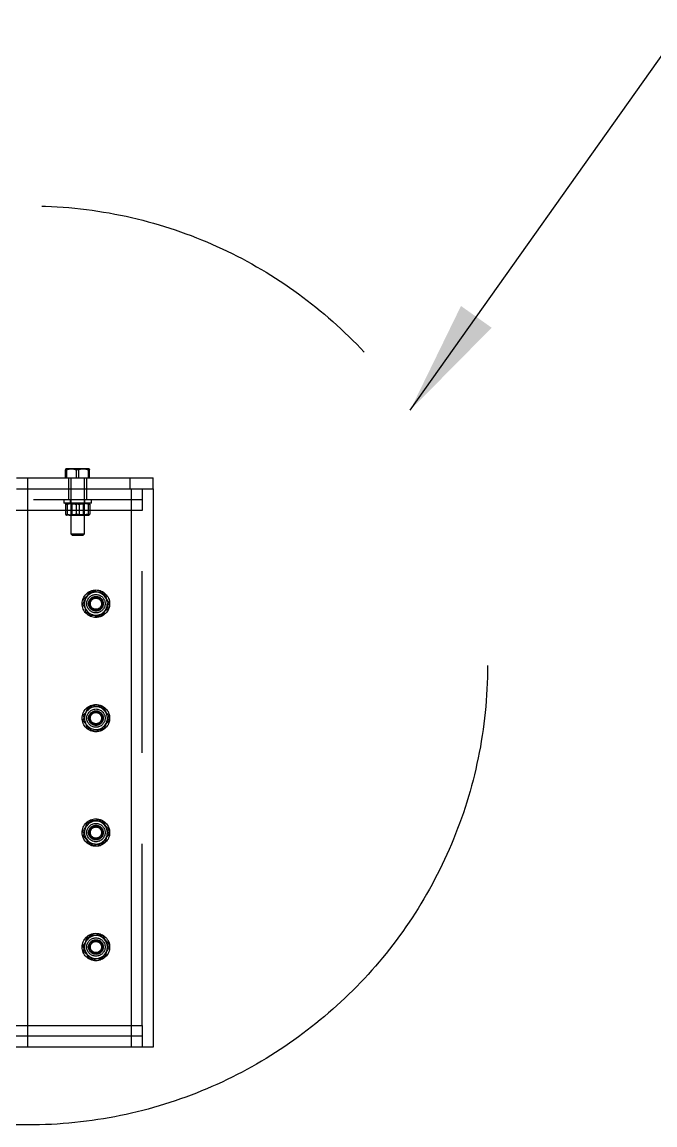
# Model space of a CAD drawing. Header units: metres. Extents: x 0 to 21025, y 0 to 14850.
# Drawn here: x 6488 to 6764.4, y 13008.7 to 13490.6 of the extents above; entities that cross this region are included whole.
import ezdxf

# ---------------------------------------------------------------- set-up
doc = ezdxf.new("R2010")
doc.units = ezdxf.units.M
doc.header["$LTSCALE"] = 25
doc.linetypes.add('HIDDEN2', pattern=[4.7625, 3.175, -1.5875])
doc.linetypes.add('PHANTOM', pattern=[63.5, 31.75, -6.35, 6.35, -6.35, 6.35, -6.35])
for name, color, linetype in [('SDM', 7, 'Continuous'), ('SL4', 4, 'Continuous'), ('SRE', 2, 'PHANTOM'), ('ST1', 7, 'HIDDEN2')]:
    doc.layers.add(name, color=color, linetype=linetype)
doc.styles.add('ROMANS', font='ROMANS.SHX')
doc.dimstyles.new('25___1-25', dxfattribs={"dimscale": 25, "dimtxt": 2.5, "dimasz": 2, "dimexe": 1.5, "dimexo": 1, "dimgap": 0.5, "dimtad": 1, "dimzin": 12, "dimtxsty": 'ROMANS', "dimcen": 0, "dimclrd": 256, "dimclre": 256, "dimclrt": 3, "dimazin": 3, "dimtfac": 1, "dimtmove": 0, "dimatfit": 0, "dimfxl": 1, "dimlwd": -1, "dimlwe": -1, "dimarcsym": 0})

msp = doc.modelspace()

# ---------------------------------------------------------------- linework, layer by layer
at = {"layer": 'SL4'}
for p, q in [((6485.517, 13291.444), (6490.517, 13291.444)), ((6490.517, 13286.681), (6490.517, 13291.444)), ((6490.517, 13291.444), (6535.277, 13291.444)), ((6507.05, 13294.997), (6509.419, 13295.444)), ((6507.05, 13291.444), (6507.05, 13294.997)), ((6507.277, 13295.444), (6507.259, 13295.433)), ((6514.401, 13295.444), (6509.419, 13295.444)), ((6511.787, 13294.997), (6514.401, 13295.444)), ((6511.787, 13291.444), (6511.787, 13294.997)), ((6517.259, 13295.444), (6514.401, 13295.444)), ((6517.014, 13291.444), (6517.014, 13294.997)), ((6517.295, 13295.433), (6517.277, 13295.444)), ((6517.503, 13291.444), (6517.503, 13294.997)), ((6535.277, 13286.681), (6535.277, 13291.444)), ((6535.277, 13291.444), (6545.277, 13291.444)), ((6545.277, 13286.681), (6545.277, 13291.444)), ((6485.517, 13286.681), (6490.514, 13286.681)), ((6490.514, 13042.681), (6490.514, 13286.681)), ((6490.514, 13286.681), (6535.752, 13286.681)), ((6535.752, 13042.681), (6535.752, 13286.681)), ((6535.752, 13286.681), (6545.277, 13286.681)), ((6545.277, 13286.681), (6545.277, 13042.681)), ((6490.514, 13277.156), (5540.514, 13277.156)), ((6519.304, 13242.132), (6517.083, 13240.288)), ((6524.719, 13240.129), (6522.011, 13241.131)), ((6515.835, 13232.753), (6518.542, 13231.752)), ((6521.25, 13230.75), (6523.471, 13232.594)), ((6518.515, 13191.939), (6516.575, 13189.802)), ((6524.158, 13190.716), (6521.336, 13191.328)), ((6516.396, 13182.167), (6519.217, 13181.555)), ((6522.038, 13180.943), (6523.979, 13183.08)), ((6518.009, 13141.751), (6516.277, 13139.441)), ((6523.741, 13141.06), (6520.875, 13141.405)), ((6516.813, 13131.822), (6519.679, 13131.477)), ((6522.545, 13131.132), (6524.277, 13133.441)), ((6517.794, 13091.654), (6516.158, 13089.276)), ((6523.55, 13091.197), (6520.672, 13091.426)), ((6522.759, 13081.229), (6524.396, 13083.607)), ((6517.004, 13081.685), (6519.881, 13081.457)), ((5588.014, 13052.206), (6490.514, 13052.206)), ((6490.514, 13042.681), (5685.277, 13042.681)), ((6535.752, 13042.681), (6490.514, 13042.681)), ((6545.277, 13042.681), (6535.752, 13042.681))]:
    msp.add_line(p, q, dxfattribs=at)
for centre, start, end in [((6520.277, 13236.441), 129.70215, 189.70215), ((6520.277, 13236.441), 69.70215, 129.70215), ((6520.277, 13236.441), 9.70215, 69.70215), ((6520.277, 13236.441), 189.70215, 249.70215), ((6520.277, 13236.441), 309.70215, 9.70215), ((6520.277, 13236.441), 249.70215, 309.70215), ((6520.277, 13186.441), 137.76344, 197.76344), ((6520.277, 13186.441), 77.76344, 137.76344), ((6520.277, 13186.441), 17.76344, 77.76344), ((6520.277, 13186.441), 197.76344, 257.76344), ((6520.277, 13186.441), 317.76344, 17.76344), ((6520.277, 13186.441), 257.76344, 317.76344), ((6520.277, 13136.441), 83.1301, 143.1301), ((6520.277, 13136.441), 23.1301, 83.1301), ((6520.277, 13136.441), 143.1301, 203.1301), ((6520.277, 13136.441), 323.1301, 23.1301), ((6520.277, 13136.441), 203.1301, 263.1301), ((6520.277, 13136.441), 263.1301, 323.1301), ((6520.277, 13086.441), 145.46481, 205.46481), ((6520.277, 13086.441), 85.46481, 145.46481), ((6520.277, 13086.441), 25.46481, 85.46481), ((6520.277, 13086.441), 325.46481, 25.46481), ((6520.277, 13086.441), 205.46481, 265.46481), ((6520.277, 13086.441), 265.46481, 325.46481)]:
    msp.add_arc(centre, 5, start, end, dxfattribs=at)
for points, knots in [([(6509.419, 13295.444), (6509.475, 13295.443), (6510.275, 13295.437), (6511.058, 13295.209), (6511.787, 13294.997)], [0, 0, 0, 0, 0.0702006, 1, 1, 1, 1]), ([(6514.401, 13295.444), (6514.463, 13295.443), (6515.345, 13295.437), (6516.21, 13295.209), (6517.014, 13294.997)], [0, 0, 0, 0, 0.0702006, 1, 1, 1, 1]), ([(6517.014, 13294.997), (6517.076, 13295.18), (6517.157, 13295.418), (6517.239, 13295.439), (6517.259, 13295.444)], [0, 0, 0, 0, 0.7681507, 1, 1, 1, 1]), ([(6517.259, 13295.444), (6517.324, 13295.387), (6517.407, 13295.316), (6517.487, 13295.053), (6517.503, 13294.997)], [0, 0, 0, 0, 0.7889992, 1, 1, 1, 1]), ([(6517.083, 13240.288), (6517.03, 13240.244), (6516.28, 13239.622), (6515.545, 13239.011), (6514.862, 13238.444)], [0, 0, 0, 0, 0.0702006, 1, 1, 1, 1]), ([(6514.862, 13238.444), (6514.985, 13237.723), (6515.145, 13236.785), (6515.31, 13235.822), (6515.348, 13235.599)], [0, 0, 0, 0, 0.76815073, 1, 1, 1, 1]), ([(6522.011, 13241.131), (6521.947, 13241.154), (6521.033, 13241.493), (6520.137, 13241.824), (6519.304, 13242.132)], [0, 0, 0, 0, 0.0702006, 1, 1, 1, 1]), ([(6525.205, 13237.284), (6525.167, 13237.507), (6525.002, 13238.47), (6524.842, 13239.408), (6524.719, 13240.129)], [0, 0, 0, 0, 0.2318493, 1, 1, 1, 1]), ([(6515.348, 13235.599), (6515.478, 13234.838), (6515.643, 13233.875), (6515.801, 13232.949), (6515.835, 13232.753)], [0, 0, 0, 0, 0.7889992, 1, 1, 1, 1]), ([(6523.471, 13232.594), (6523.523, 13232.638), (6524.273, 13233.261), (6525.008, 13233.871), (6525.692, 13234.438)], [0, 0, 0, 0, 0.0702006, 1, 1, 1, 1]), ([(6525.692, 13234.438), (6525.658, 13234.634), (6525.5, 13235.56), (6525.335, 13236.524), (6525.205, 13237.284)], [0, 0, 0, 0, 0.2110008, 1, 1, 1, 1]), ([(6518.542, 13231.752), (6518.606, 13231.728), (6519.521, 13231.39), (6520.417, 13231.058), (6521.25, 13230.75)], [0, 0, 0, 0, 0.0702006, 1, 1, 1, 1]), ([(6516.575, 13189.802), (6516.529, 13189.751), (6515.874, 13189.03), (6515.231, 13188.322), (6514.634, 13187.665)], [0, 0, 0, 0, 0.0702006, 1, 1, 1, 1]), ([(6521.336, 13191.328), (6521.27, 13191.342), (6520.317, 13191.549), (6519.383, 13191.751), (6518.515, 13191.939)], [0, 0, 0, 0, 0.0702006, 1, 1, 1, 1]), ([(6525.038, 13187.967), (6524.969, 13188.182), (6524.671, 13189.113), (6524.381, 13190.019), (6524.158, 13190.716)], [0, 0, 0, 0, 0.23184927, 1, 1, 1, 1]), ([(6514.634, 13187.665), (6514.857, 13186.968), (6515.148, 13186.062), (6515.446, 13185.131), (6515.515, 13184.916)], [0, 0, 0, 0, 0.7681507, 1, 1, 1, 1]), ([(6515.515, 13184.916), (6515.75, 13184.181), (6516.048, 13183.251), (6516.335, 13182.356), (6516.396, 13182.167)], [0, 0, 0, 0, 0.7889992, 1, 1, 1, 1]), ([(6523.979, 13183.08), (6524.025, 13183.131), (6524.68, 13183.853), (6525.322, 13184.56), (6525.919, 13185.218)], [0, 0, 0, 0, 0.07020058, 1, 1, 1, 1]), ([(6525.919, 13185.218), (6525.858, 13185.406), (6525.572, 13186.302), (6525.274, 13187.232), (6525.038, 13187.967)], [0, 0, 0, 0, 0.2110008, 1, 1, 1, 1]), ([(6519.217, 13181.555), (6519.284, 13181.54), (6520.236, 13181.334), (6521.17, 13181.131), (6522.038, 13180.943)], [0, 0, 0, 0, 0.0702006, 1, 1, 1, 1]), ([(6520.875, 13141.405), (6520.807, 13141.413), (6519.839, 13141.53), (6518.891, 13141.644), (6518.009, 13141.751)], [0, 0, 0, 0, 0.0702006, 1, 1, 1, 1]), ([(6516.277, 13139.441), (6516.236, 13139.386), (6515.651, 13138.607), (6515.078, 13137.842), (6514.545, 13137.132)], [0, 0, 0, 0, 0.0702006, 1, 1, 1, 1]), ([(6514.545, 13137.132), (6514.832, 13136.459), (6515.206, 13135.584), (6515.59, 13134.685), (6515.679, 13134.477)], [0, 0, 0, 0, 0.7681507, 1, 1, 1, 1]), ([(6524.875, 13138.405), (6524.786, 13138.614), (6524.402, 13139.512), (6524.028, 13140.387), (6523.741, 13141.06)], [0, 0, 0, 0, 0.2318493, 1, 1, 1, 1]), ([(6526.009, 13135.751), (6525.931, 13135.933), (6525.562, 13136.797), (6525.178, 13137.696), (6524.875, 13138.405)], [0, 0, 0, 0, 0.2110008, 1, 1, 1, 1]), ([(6515.679, 13134.477), (6515.981, 13133.768), (6516.365, 13132.869), (6516.735, 13132.005), (6516.813, 13131.822)], [0, 0, 0, 0, 0.7889992, 1, 1, 1, 1]), ([(6524.277, 13133.441), (6524.318, 13133.496), (6524.903, 13134.276), (6525.476, 13135.04), (6526.009, 13135.751)], [0, 0, 0, 0, 0.0702006, 1, 1, 1, 1]), ([(6519.679, 13131.477), (6519.747, 13131.469), (6520.714, 13131.352), (6521.663, 13131.238), (6522.545, 13131.132)], [0, 0, 0, 0, 0.0702006, 1, 1, 1, 1]), ([(6516.158, 13089.276), (6516.119, 13089.219), (6515.566, 13088.416), (6515.025, 13087.629), (6514.521, 13086.898)], [0, 0, 0, 0, 0.07020058, 1, 1, 1, 1]), ([(6520.672, 13091.426), (6520.604, 13091.431), (6519.632, 13091.508), (6518.68, 13091.584), (6517.794, 13091.654)], [0, 0, 0, 0, 0.0702006, 1, 1, 1, 1]), ([(6524.791, 13088.591), (6524.694, 13088.795), (6524.274, 13089.677), (6523.864, 13090.537), (6523.55, 13091.197)], [0, 0, 0, 0, 0.2318493, 1, 1, 1, 1]), ([(6526.032, 13085.985), (6525.947, 13086.164), (6525.543, 13087.012), (6525.122, 13087.895), (6524.791, 13088.591)], [0, 0, 0, 0, 0.2110008, 1, 1, 1, 1]), ([(6514.521, 13086.898), (6514.836, 13086.237), (6515.245, 13085.378), (6515.665, 13084.496), (6515.762, 13084.291)], [0, 0, 0, 0, 0.7681507, 1, 1, 1, 1]), ([(6515.762, 13084.291), (6516.094, 13083.595), (6516.514, 13082.713), (6516.918, 13081.864), (6517.004, 13081.685)], [0, 0, 0, 0, 0.7889992, 1, 1, 1, 1]), ([(6524.396, 13083.607), (6524.434, 13083.663), (6524.987, 13084.466), (6525.529, 13085.253), (6526.032, 13085.985)], [0, 0, 0, 0, 0.0702006, 1, 1, 1, 1]), ([(6519.881, 13081.457), (6519.95, 13081.451), (6520.921, 13081.374), (6521.874, 13081.299), (6522.759, 13081.229)], [0, 0, 0, 0, 0.0702006, 1, 1, 1, 1])]:
    msp.add_open_spline(points, degree=3, knots=knots, dxfattribs=at)
at = {"layer": 'SRE'}
msp.add_circle((6490.514, 13209.502), 200.805, dxfattribs=at)
at = {"layer": 'ST1'}
for p, q in [((6509.419, 13295.444), (6507.282, 13295.444)), ((6507.539, 13291.444), (6507.539, 13294.997)), ((6508.277, 13291.444), (6508.277, 13286.681)), ((6509.277, 13291.444), (6509.277, 13266.998)), ((6512.766, 13294.997), (6510.153, 13295.444)), ((6512.766, 13291.444), (6512.766, 13294.997)), ((6517.503, 13294.997), (6515.135, 13295.444)), ((6515.277, 13266.998), (6515.277, 13291.444)), ((6516.277, 13286.681), (6516.277, 13291.444)), ((6517.277, 13295.444), (6517.259, 13295.444)), ((6535.277, 13286.681), (6535.277, 13291.444)), ((6508.277, 13286.681), (6508.277, 13281.919)), ((6516.277, 13281.919), (6516.277, 13286.681)), ((6535.752, 13042.681), (6535.752, 13286.681)), ((6540.514, 13286.681), (6540.514, 13283.618)), ((5540.514, 13281.919), (6540.514, 13281.919)), ((6506.277, 13281.919), (6506.277, 13280.319)), ((6509.077, 13281.919), (6509.077, 13280.319)), ((6515.477, 13280.319), (6515.477, 13281.919)), ((6518.277, 13280.319), (6518.277, 13281.919)), ((6540.514, 13283.618), (6540.514, 13277.156)), ((6540.514, 13277.156), (5540.514, 13277.156)), ((6540.514, 13277.156), (6490.514, 13277.156)), ((6513.755, 13280.319), (6506.277, 13280.319)), ((6506.971, 13279.872), (6507.312, 13280.319)), ((6506.971, 13279.872), (6506.971, 13275.565)), ((6507.653, 13279.872), (6510.306, 13280.319)), ((6507.653, 13279.872), (6507.653, 13275.565)), ((6509.277, 13280.319), (6509.777, 13279.969)), ((6509.277, 13280.319), (6509.277, 13280.293)), ((6515.277, 13280.293), (6509.277, 13280.293)), ((6509.277, 13280.293), (6509.777, 13279.943)), ((6510.78, 13279.969), (6509.777, 13279.969)), ((6509.777, 13279.969), (6509.777, 13279.943)), ((6513.774, 13279.943), (6509.777, 13279.943)), ((6509.777, 13279.943), (6509.777, 13275.469)), ((6514.777, 13279.969), (6510.78, 13279.969)), ((6511.595, 13279.872), (6511.595, 13275.565)), ((6512.959, 13279.872), (6512.959, 13275.565)), ((6518.277, 13280.319), (6513.755, 13280.319)), ((6514.777, 13279.943), (6513.774, 13279.943)), ((6516.901, 13279.872), (6514.248, 13280.319)), ((6514.777, 13279.969), (6515.277, 13280.319)), ((6514.777, 13279.943), (6515.277, 13280.293)), ((6514.777, 13279.943), (6514.777, 13279.969)), ((6514.777, 13275.469), (6514.777, 13279.943)), ((6516.901, 13279.872), (6516.901, 13275.565)), ((6517.583, 13279.872), (6517.242, 13280.319)), ((6517.583, 13279.872), (6517.583, 13275.565)), ((6540.514, 13052.206), (6540.514, 13277.156)), ((6506.971, 13275.565), (6507.312, 13275.119)), ((6510.306, 13275.119), (6507.312, 13275.119)), ((6507.653, 13275.565), (6510.306, 13275.119)), ((6509.777, 13275.494), (6509.277, 13275.144)), ((6509.777, 13275.469), (6509.277, 13275.119)), ((6510.48, 13275.144), (6509.277, 13275.144)), ((6509.777, 13275.494), (6514.777, 13275.494)), ((6509.777, 13275.469), (6514.777, 13275.469)), ((6515.271, 13275.119), (6510.306, 13275.119)), ((6510.48, 13275.144), (6515.277, 13275.144)), ((6516.901, 13275.565), (6514.248, 13275.119)), ((6515.277, 13275.144), (6514.777, 13275.494)), ((6515.277, 13275.119), (6514.777, 13275.469)), ((6515.271, 13275.119), (6517.276, 13275.119)), ((6517.583, 13275.565), (6517.242, 13275.119)), ((6517.242, 13275.119), (6517.276, 13275.119)), ((6509.277, 13266.998), (6515.277, 13266.998)), ((6509.277, 13266.998), (6509.831, 13266.444)), ((6514.722, 13266.444), (6515.277, 13266.998)), ((6509.831, 13266.444), (6514.722, 13266.444)), ((6517.198, 13241.325), (6515.853, 13238.771)), ((6522.967, 13241.549), (6520.083, 13241.437)), ((6523.355, 13231.557), (6524.701, 13234.111)), ((6517.586, 13231.333), (6520.471, 13231.445)), ((6516.543, 13190.845), (6515.57, 13188.128)), ((6522.224, 13191.876), (6519.384, 13191.361)), ((6524.01, 13182.037), (6524.984, 13184.755)), ((6518.329, 13181.006), (6521.169, 13181.522)), ((6521.707, 13142.035), (6518.928, 13141.256)), ((6516.148, 13140.477), (6515.433, 13137.68)), ((6518.846, 13130.848), (6521.626, 13131.627)), ((6524.405, 13132.405), (6525.121, 13135.202)), ((6515.987, 13090.305), (6515.386, 13087.482)), ((6521.478, 13092.088), (6518.733, 13091.197)), ((6524.566, 13082.577), (6525.167, 13085.401)), ((6519.075, 13080.794), (6521.821, 13081.686)), ((5540.514, 13052.206), (6540.514, 13052.206)), ((6490.514, 13052.206), (6540.514, 13052.206)), ((6540.514, 13052.206), (6540.514, 13045.744)), ((6540.514, 13047.444), (5540.514, 13047.444)), ((6540.514, 13045.744), (6540.514, 13042.681))]:
    msp.add_line(p, q, dxfattribs=at)
for centre, radius in [((6520.277, 13236.441), 6), ((6520.277, 13236.441), 4), ((6520.277, 13236.441), 3.2), ((6520.277, 13236.441), 3), ((6520.277, 13236.441), 2.5), ((6520.277, 13236.441), 2.445), ((6520.277, 13186.441), 6), ((6520.277, 13186.441), 4), ((6520.277, 13186.441), 3.2), ((6520.277, 13186.441), 3), ((6520.277, 13186.441), 2.5), ((6520.277, 13186.441), 2.445), ((6520.277, 13136.441), 6), ((6520.277, 13136.441), 4), ((6520.277, 13136.441), 3.2), ((6520.277, 13136.441), 3), ((6520.277, 13136.441), 2.5), ((6520.277, 13136.441), 2.446), ((6520.277, 13086.441), 6), ((6520.277, 13086.441), 4), ((6520.277, 13086.441), 3.2), ((6520.277, 13086.441), 3), ((6520.277, 13086.441), 2.5), ((6520.277, 13086.441), 2.446)]:
    msp.add_circle(centre, radius, dxfattribs=at)
for points, knots in [([(6507.295, 13295.444), (6507.275, 13295.439), (6507.193, 13295.418), (6507.112, 13295.18), (6507.05, 13294.997)], [0, 0, 0, 0, 0.2318493, 1, 1, 1, 1]), ([(6507.05, 13294.997), (6507.112, 13295.187), (6507.181, 13295.398), (6507.252, 13295.425), (6507.259, 13295.427)], [0, 0, 0, 0, 0.8981059, 1, 1, 1, 1]), ([(6507.539, 13294.997), (6507.523, 13295.053), (6507.443, 13295.316), (6507.36, 13295.387), (6507.295, 13295.444)], [0, 0, 0, 0, 0.2110008, 1, 1, 1, 1]), ([(6510.153, 13295.444), (6510.091, 13295.443), (6509.208, 13295.437), (6508.343, 13295.209), (6507.539, 13294.997)], [0, 0, 0, 0, 0.0702006, 1, 1, 1, 1]), ([(6515.135, 13295.444), (6515.079, 13295.443), (6514.279, 13295.437), (6513.495, 13295.209), (6512.766, 13294.997)], [0, 0, 0, 0, 0.0702006, 1, 1, 1, 1]), ([(6517.259, 13295.444), (6517.239, 13295.439), (6517.157, 13295.418), (6517.076, 13295.18), (6517.014, 13294.997)], [0, 0, 0, 0, 0.2318493, 1, 1, 1, 1]), ([(6506.971, 13279.872), (6507.165, 13279.94), (6507.918, 13280.201), (6508.701, 13280.269), (6509.283, 13280.319)], [0, 0, 0, 0, 0.2575513, 1, 1, 1, 1]), ([(6507.312, 13280.319), (6507.32, 13280.318), (6507.435, 13280.312), (6507.548, 13280.084), (6507.653, 13279.872)], [0, 0, 0, 0, 0.0702006, 1, 1, 1, 1]), ([(6509.283, 13280.319), (6509.493, 13280.312), (6510.276, 13280.287), (6511.037, 13280.048), (6511.595, 13279.872)], [0, 0, 0, 0, 0.2686336, 1, 1, 1, 1]), ([(6510.306, 13280.319), (6510.368, 13280.318), (6511.264, 13280.312), (6512.142, 13280.084), (6512.959, 13279.872)], [0, 0, 0, 0, 0.0702006, 1, 1, 1, 1]), ([(6514.248, 13280.319), (6514.185, 13280.318), (6513.289, 13280.312), (6512.411, 13280.084), (6511.595, 13279.872)], [0, 0, 0, 0, 0.0702006, 1, 1, 1, 1]), ([(6512.959, 13279.872), (6513.153, 13279.94), (6513.906, 13280.201), (6514.689, 13280.269), (6515.271, 13280.319)], [0, 0, 0, 0, 0.2575513, 1, 1, 1, 1]), ([(6515.271, 13280.319), (6515.481, 13280.312), (6516.263, 13280.287), (6517.025, 13280.048), (6517.583, 13279.872)], [0, 0, 0, 0, 0.2686336, 1, 1, 1, 1]), ([(6517.242, 13280.319), (6517.234, 13280.318), (6517.118, 13280.312), (6517.006, 13280.084), (6516.901, 13279.872)], [0, 0, 0, 0, 0.0702006, 1, 1, 1, 1]), ([(6506.971, 13275.565), (6507.165, 13275.498), (6507.918, 13275.236), (6508.701, 13275.169), (6509.283, 13275.119)], [0, 0, 0, 0, 0.2575513, 1, 1, 1, 1]), ([(6507.312, 13275.119), (6507.32, 13275.119), (6507.435, 13275.125), (6507.548, 13275.353), (6507.653, 13275.565)], [0, 0, 0, 0, 0.0702006, 1, 1, 1, 1]), ([(6509.283, 13275.119), (6509.493, 13275.125), (6510.276, 13275.15), (6511.037, 13275.39), (6511.595, 13275.565)], [0, 0, 0, 0, 0.2686336, 1, 1, 1, 1]), ([(6510.306, 13275.119), (6510.368, 13275.119), (6511.264, 13275.125), (6512.142, 13275.353), (6512.959, 13275.565)], [0, 0, 0, 0, 0.0702006, 1, 1, 1, 1]), ([(6514.248, 13275.119), (6514.185, 13275.119), (6513.289, 13275.125), (6512.411, 13275.353), (6511.595, 13275.565)], [0, 0, 0, 0, 0.0702006, 1, 1, 1, 1]), ([(6512.959, 13275.565), (6513.153, 13275.498), (6513.906, 13275.236), (6514.689, 13275.169), (6515.271, 13275.119)], [0, 0, 0, 0, 0.2575513, 1, 1, 1, 1]), ([(6515.271, 13275.119), (6515.481, 13275.125), (6516.263, 13275.15), (6517.025, 13275.39), (6517.583, 13275.565)], [0, 0, 0, 0, 0.2686336, 1, 1, 1, 1]), ([(6517.242, 13275.119), (6517.234, 13275.119), (6517.118, 13275.125), (6517.006, 13275.353), (6516.901, 13275.565)], [0, 0, 0, 0, 0.0702006, 1, 1, 1, 1]), ([(6515.853, 13238.771), (6515.821, 13238.711), (6515.367, 13237.848), (6514.921, 13237.003), (6514.508, 13236.217)], [0, 0, 0, 0, 0.0702006, 1, 1, 1, 1]), ([(6520.083, 13241.437), (6520.014, 13241.435), (6519.04, 13241.397), (6518.086, 13241.36), (6517.198, 13241.325)], [0, 0, 0, 0, 0.0702006, 1, 1, 1, 1]), ([(6522.967, 13241.549), (6523.096, 13241.344), (6523.598, 13240.548), (6524.119, 13239.721), (6524.506, 13239.107)], [0, 0, 0, 0, 0.2575513, 1, 1, 1, 1]), ([(6524.506, 13239.107), (6524.646, 13238.885), (6525.167, 13238.059), (6525.675, 13237.254), (6526.046, 13236.665)], [0, 0, 0, 0, 0.2686336, 1, 1, 1, 1]), ([(6514.508, 13236.217), (6514.637, 13236.012), (6515.138, 13235.216), (6515.66, 13234.389), (6516.047, 13233.775)], [0, 0, 0, 0, 0.2575513, 1, 1, 1, 1]), ([(6516.047, 13233.775), (6516.187, 13233.553), (6516.708, 13232.726), (6517.215, 13231.922), (6517.586, 13231.333)], [0, 0, 0, 0, 0.2686336, 1, 1, 1, 1]), ([(6524.701, 13234.111), (6524.732, 13234.172), (6525.187, 13235.034), (6525.632, 13235.879), (6526.046, 13236.665)], [0, 0, 0, 0, 0.0702006, 1, 1, 1, 1]), ([(6520.471, 13231.445), (6520.539, 13231.448), (6521.513, 13231.485), (6522.468, 13231.523), (6523.355, 13231.557)], [0, 0, 0, 0, 0.0702006, 1, 1, 1, 1]), ([(6519.384, 13191.361), (6519.317, 13191.349), (6518.357, 13191.175), (6517.417, 13191.004), (6516.543, 13190.845)], [0, 0, 0, 0, 0.0702006, 1, 1, 1, 1]), ([(6522.224, 13191.876), (6522.381, 13191.691), (6522.989, 13190.974), (6523.621, 13190.228), (6524.091, 13189.674)], [0, 0, 0, 0, 0.2575513, 1, 1, 1, 1]), ([(6524.091, 13189.674), (6524.261, 13189.474), (6524.892, 13188.729), (6525.507, 13188.003), (6525.957, 13187.472)], [0, 0, 0, 0, 0.2686336, 1, 1, 1, 1]), ([(6515.57, 13188.128), (6515.547, 13188.063), (6515.218, 13187.146), (6514.896, 13186.246), (6514.596, 13185.41)], [0, 0, 0, 0, 0.0702006, 1, 1, 1, 1]), ([(6514.596, 13185.41), (6514.753, 13185.225), (6515.361, 13184.508), (6515.993, 13183.762), (6516.463, 13183.208)], [0, 0, 0, 0, 0.25755135, 1, 1, 1, 1]), ([(6524.984, 13184.755), (6525.007, 13184.819), (6525.336, 13185.737), (6525.658, 13186.636), (6525.957, 13187.472)], [0, 0, 0, 0, 0.0702006, 1, 1, 1, 1]), ([(6516.463, 13183.208), (6516.632, 13183.008), (6517.264, 13182.263), (6517.879, 13181.537), (6518.329, 13181.006)], [0, 0, 0, 0, 0.2686336, 1, 1, 1, 1]), ([(6521.169, 13181.522), (6521.237, 13181.534), (6522.196, 13181.708), (6523.136, 13181.878), (6524.01, 13182.037)], [0, 0, 0, 0, 0.07020058, 1, 1, 1, 1]), ([(6518.928, 13141.256), (6518.862, 13141.237), (6517.923, 13140.974), (6517.003, 13140.717), (6516.148, 13140.477)], [0, 0, 0, 0, 0.0702006, 1, 1, 1, 1]), ([(6521.707, 13142.035), (6521.881, 13141.865), (6522.554, 13141.207), (6523.253, 13140.524), (6523.772, 13140.017)], [0, 0, 0, 0, 0.2575513, 1, 1, 1, 1]), ([(6515.433, 13137.68), (6515.416, 13137.614), (6515.174, 13136.669), (6514.937, 13135.744), (6514.717, 13134.883)], [0, 0, 0, 0, 0.0702006, 1, 1, 1, 1]), ([(6523.772, 13140.017), (6523.959, 13139.833), (6524.658, 13139.15), (6525.338, 13138.485), (6525.836, 13137.999)], [0, 0, 0, 0, 0.2686336, 1, 1, 1, 1]), ([(6525.121, 13135.202), (6525.138, 13135.269), (6525.379, 13136.213), (6525.616, 13137.138), (6525.836, 13137.999)], [0, 0, 0, 0, 0.0702006, 1, 1, 1, 1]), ([(6514.717, 13134.883), (6514.891, 13134.714), (6515.563, 13134.056), (6516.263, 13133.373), (6516.782, 13132.866)], [0, 0, 0, 0, 0.2575513, 1, 1, 1, 1]), ([(6516.782, 13132.866), (6516.969, 13132.682), (6517.668, 13131.999), (6518.348, 13131.334), (6518.846, 13130.848)], [0, 0, 0, 0, 0.2686336, 1, 1, 1, 1]), ([(6521.626, 13131.627), (6521.692, 13131.645), (6522.63, 13131.908), (6523.55, 13132.166), (6524.405, 13132.405)], [0, 0, 0, 0, 0.0702006, 1, 1, 1, 1]), ([(6518.733, 13091.197), (6518.668, 13091.176), (6517.74, 13090.875), (6516.832, 13090.58), (6515.987, 13090.305)], [0, 0, 0, 0, 0.0702006, 1, 1, 1, 1]), ([(6521.478, 13092.088), (6521.658, 13091.926), (6522.357, 13091.296), (6523.084, 13090.642), (6523.623, 13090.156)], [0, 0, 0, 0, 0.2575513, 1, 1, 1, 1]), ([(6523.623, 13090.156), (6523.818, 13089.981), (6524.544, 13089.327), (6525.251, 13088.69), (6525.768, 13088.224)], [0, 0, 0, 0, 0.2686336, 1, 1, 1, 1]), ([(6515.386, 13087.482), (6515.372, 13087.415), (6515.169, 13086.461), (6514.97, 13085.527), (6514.785, 13084.658)], [0, 0, 0, 0, 0.0702006, 1, 1, 1, 1]), ([(6514.785, 13084.658), (6514.965, 13084.496), (6515.665, 13083.866), (6516.391, 13083.212), (6516.93, 13082.726)], [0, 0, 0, 0, 0.2575513, 1, 1, 1, 1]), ([(6525.167, 13085.401), (6525.181, 13085.468), (6525.384, 13086.421), (6525.583, 13087.355), (6525.768, 13088.224)], [0, 0, 0, 0, 0.0702006, 1, 1, 1, 1]), ([(6516.93, 13082.726), (6517.125, 13082.551), (6517.851, 13081.897), (6518.558, 13081.26), (6519.075, 13080.794)], [0, 0, 0, 0, 0.2686336, 1, 1, 1, 1]), ([(6521.821, 13081.686), (6521.886, 13081.707), (6522.813, 13082.008), (6523.722, 13082.303), (6524.566, 13082.577)], [0, 0, 0, 0, 0.0702006, 1, 1, 1, 1])]:
    msp.add_open_spline(points, degree=3, knots=knots, dxfattribs=at)

# ---------------------------------------------------------------- leaders
at = {"layer": 'SDM', "annotation_type": 0, "has_hookline": 1, "hookline_direction": 0, "text_width": 553.571}
msp.add_leader([(6657.526, 13320.99), (6777.71, 13490.59), (6875.952, 13490.59)], dimstyle='25___1-25', override={"dimgap": 0.5, "dimtad": 0}, dxfattribs=at)

doc.saveas('drawing.dxf')
